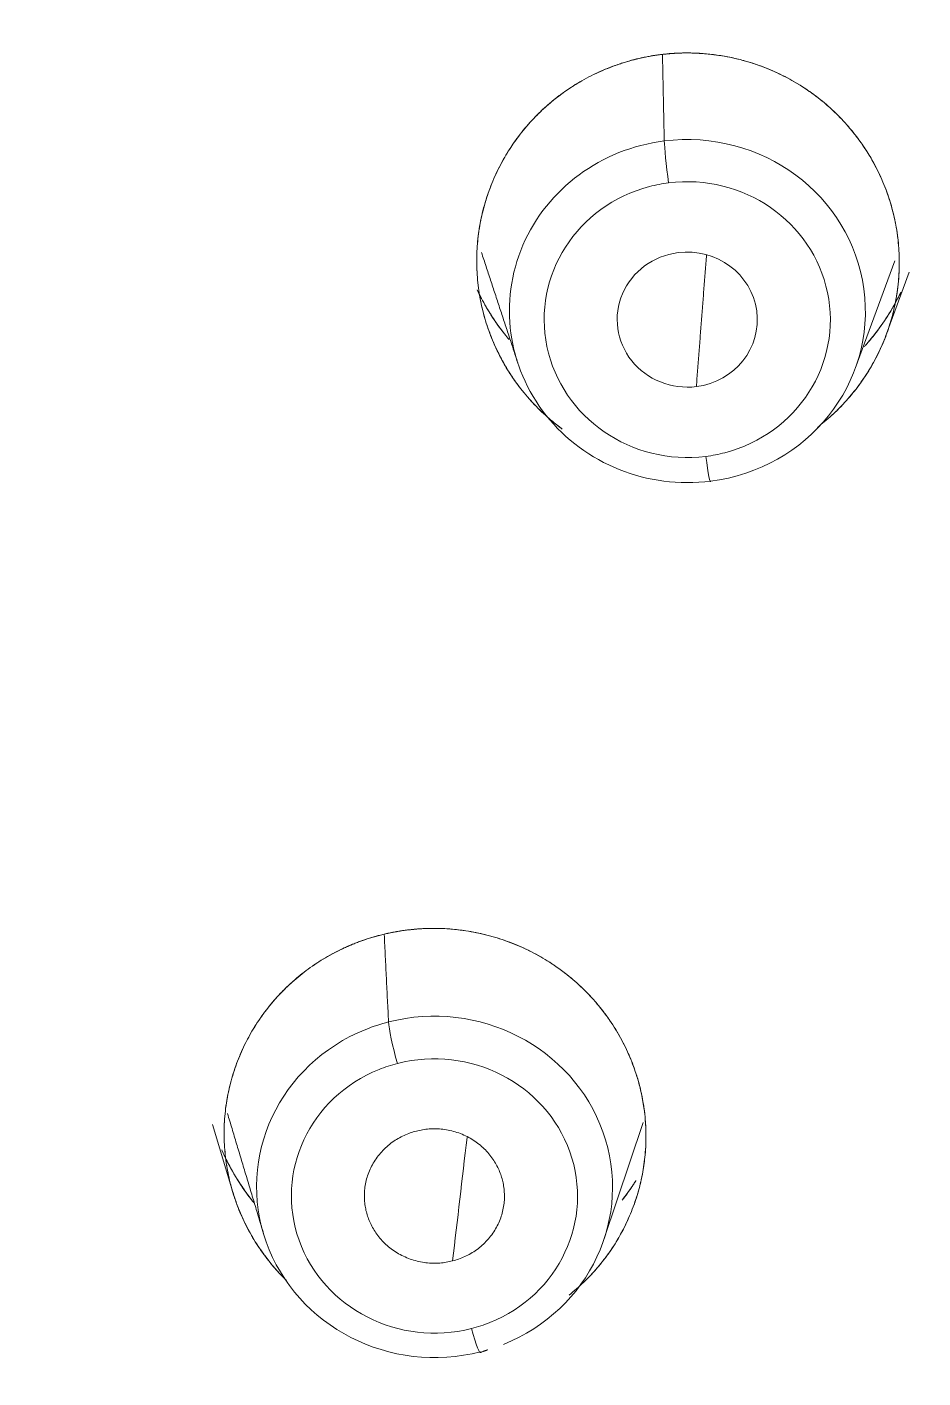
# Model space of a CAD drawing. Extents: x 6453 to 7582, y 0 to 827.
# Drawn here: x 6950.23 to 6957.9, y 513.7 to 525.26 of the extents above; entities that cross this region are included whole.
import ezdxf

# ---------------------------------------------------------------- set-up
doc = ezdxf.new("R2010")
doc.units = 0
doc.header["$LTSCALE"] = 30
doc.header["$MEASUREMENT"] = 0
doc.linetypes.add('HIDDEN2', pattern=[4.7625, 3.175, -1.5875])
doc.layers.add('1', color=7, linetype='CONTINUOUS')
doc.layers.add('2', color=1, linetype='HIDDEN2')

msp = doc.modelspace()

# ---------------------------------------------------------------- linework, layer by layer
at = {"layer": '1', "color": 7, "linetype": 'Continuous', "lineweight": 18}
for p, q in [((6957.324, 522.337), (6957.663, 523.259)), ((6957.593, 522.635), (6957.787, 523.161)), ((6957.593, 522.635), (6957.787, 523.161)), ((6951.82, 515.865), (6951.994, 515.287)), ((6951.82, 515.865), (6951.994, 515.287)), ((6955.173, 514.882), (6955.508, 515.882)), ((6955.436, 515.195), (6955.443, 515.215))]:
    msp.add_line(p, q, dxfattribs=at)
for centre, major_axis, ratio, start_param, end_param in [((6959.952, 496.519), (-59.628, 0), 0.953717, 3.141593, 6.283185), ((6959.952, 496.519), (-59.628, 0), 0.953717, 3.141593, 6.274276), ((6955.887, 522.829), (-1.524, 0.026), 0.963541, 1.718023, 4.859615), ((6955.887, 522.829), (-1.524, 0.026), 0.963541, 4.859615, 8.001208), ((6955.886, 522.756), (-0.6, 0.01), 0.963541, 4.859615, 8.001208), ((6955.886, 522.756), (-0.6, 0.01), 0.963541, 1.718023, 4.859615), ((6953.722, 515.331), (-1.524, 0.024), 0.958641, 1.983282, 4.989365), ((6953.722, 515.331), (-1.524, 0.024), 0.958641, 5.124874, 8.130958)]:
    msp.add_ellipse(centre, major_axis=major_axis, ratio=ratio, start_param=start_param, end_param=end_param, dxfattribs=at)
at = {"layer": '1', "color": 7, "linetype": 'Continuous', "lineweight": 13}
for centre, major_axis, ratio, start_param, end_param in [((6955.728, 524.007), (-0.037, 0.298), 0.03925, 0.356179, 1.838867), ((6955.886, 522.756), (-1.225, 0.021), 0.963541, 1.853572, 4.859615), ((6955.886, 522.756), (-1.225, 0.021), 0.963541, 4.995165, 8.001208), ((6955.886, 522.756), (-1.225, 0.021), 0.963541, 4.859615, 4.995165), ((6955.886, 522.756), (-1.225, 0.021), 0.963541, 1.718023, 1.853572), ((6956.047, 521.665), (0.037, -0.298), 0.03925, 4.98046, 6.463148), ((6953.722, 515.331), (-1.524, 0.024), 0.958641, 4.989365, 5.124874), ((6953.405, 516.473), (-0.074, 0.291), 0.077828, 0.364494, 1.848974), ((6953.721, 515.253), (-1.225, 0.019), 0.958641, 1.983282, 4.989365), ((6953.721, 515.253), (-1.225, 0.019), 0.958641, 5.124874, 8.130958), ((6953.721, 515.253), (-1.225, 0.019), 0.958641, 4.989365, 5.124874), ((6953.721, 515.253), (-1.225, 0.019), 0.958641, 1.847772, 1.983282), ((6954.039, 514.204), (0.074, -0.291), 0.077828, 4.990566, 6.475046)]:
    msp.add_ellipse(centre, major_axis=major_axis, ratio=ratio, start_param=start_param, end_param=end_param, dxfattribs=at)
at = {"layer": '1', "color": 7, "linetype": 'Continuous', "lineweight": 18}
for points, knots in [([(6962.419, 439.668), (6962.999, 439.691), (6964.676, 439.78), (6967.443, 440.04), (6970.703, 440.52), (6973.93, 441.172), (6977.115, 441.992), (6980.248, 442.979), (6983.318, 444.129), (6986.318, 445.439), (6989.237, 446.905), (6992.067, 448.523), (6994.799, 450.287), (6997.425, 452.192), (6999.937, 454.232), (7002.327, 456.402), (7004.588, 458.694), (7006.713, 461.101), (7008.695, 463.617), (7010.529, 466.233), (7012.208, 468.942), (7013.729, 471.735), (7015.085, 474.604), (7016.274, 477.54), (7017.291, 480.534), (7018.133, 483.576), (7018.799, 486.659), (7019.284, 489.772), (7019.59, 492.905), (7019.713, 496.05), (7019.655, 499.196), (7019.414, 502.335), (7018.993, 505.456), (7018.391, 508.55), (7017.612, 511.608), (7016.657, 514.62), (7015.53, 517.578), (7014.233, 520.471), (7012.77, 523.292), (7011.147, 526.031), (7009.368, 528.681), (7007.439, 531.234), (7005.364, 533.681), (7003.152, 536.015), (7000.807, 538.229), (6998.339, 540.316), (6995.753, 542.27), (6993.058, 544.085), (6990.263, 545.755), (6987.375, 547.276), (6984.403, 548.643), (6981.357, 549.85), (6978.245, 550.896), (6975.078, 551.776), (6971.865, 552.489), (6968.616, 553.031), (6965.34, 553.401), (6962.047, 553.598), (6958.749, 553.622), (6955.453, 553.471), (6952.172, 553.148), (6948.914, 552.652), (6945.69, 551.986), (6942.51, 551.151), (6939.382, 550.149), (6936.317, 548.985), (6933.324, 547.661), (6930.413, 546.181), (6927.591, 544.551), (6924.868, 542.774), (6922.252, 540.857), (6919.75, 538.805), (6917.371, 536.624), (6915.122, 534.322), (6913.01, 531.904), (6911.04, 529.379), (6909.22, 526.755), (6907.554, 524.038), (6906.048, 521.238), (6904.706, 518.363), (6903.532, 515.422), (6902.531, 512.423), (6901.704, 509.377), (6901.055, 506.291), (6900.585, 503.176), (6900.295, 500.041), (6900.188, 496.896), (6900.263, 493.75), (6900.519, 490.612), (6900.956, 487.493), (6901.573, 484.402), (6902.368, 481.348), (6903.339, 478.34), (6904.481, 475.388), (6905.793, 472.5), (6907.27, 469.686), (6908.907, 466.954), (6910.699, 464.313), (6912.642, 461.769), (6914.729, 459.332), (6916.953, 457.008), (6919.309, 454.805), (6921.788, 452.73), (6924.384, 450.788), (6927.088, 448.985), (6929.892, 447.328), (6932.788, 445.82), (6935.766, 444.468), (6938.818, 443.274), (6941.935, 442.243), (6945.107, 441.377), (6948.323, 440.68), (6951.575, 440.153), (6954.634, 439.822), (6956.606, 439.702), (6957.484, 439.668)], [0, 0, 0, 0, 0.004702, 0.013606, 0.022511, 0.031416, 0.040321, 0.049226, 0.058131, 0.067035, 0.07594, 0.084844, 0.093748, 0.102652, 0.111556, 0.120459, 0.129362, 0.138265, 0.147168, 0.15607, 0.164972, 0.173874, 0.182775, 0.191676, 0.200577, 0.209478, 0.218378, 0.227279, 0.236179, 0.245079, 0.253978, 0.262878, 0.271778, 0.280678, 0.289578, 0.298478, 0.307379, 0.316279, 0.32518, 0.334081, 0.342982, 0.351884, 0.360785, 0.369687, 0.37859, 0.387493, 0.396396, 0.405299, 0.414202, 0.423106, 0.43201, 0.440914, 0.449818, 0.458723, 0.467628, 0.476532, 0.485437, 0.494342, 0.503247, 0.512152, 0.521057, 0.529962, 0.538867, 0.547772, 0.556677, 0.565582, 0.574486, 0.583391, 0.592295, 0.601199, 0.610103, 0.619007, 0.62791, 0.636813, 0.645716, 0.654619, 0.663521, 0.672423, 0.681325, 0.690226, 0.699127, 0.708028, 0.716929, 0.725829, 0.734729, 0.743629, 0.752529, 0.761429, 0.770329, 0.779229, 0.788129, 0.797029, 0.805929, 0.814829, 0.82373, 0.832631, 0.841532, 0.850433, 0.859334, 0.868236, 0.877138, 0.886041, 0.894944, 0.903847, 0.91275, 0.921653, 0.930557, 0.939461, 0.948365, 0.95727, 0.966174, 0.975079, 0.983983, 0.992888, 1, 1, 1, 1]), ([(6995.778, 451.033), (6996.33, 451.416), (6997.748, 452.443), (6999.935, 454.234), (7002.327, 456.401), (7004.588, 458.694), (7006.713, 461.101), (7008.695, 463.617), (7010.529, 466.233), (7012.208, 468.942), (7013.729, 471.735), (7015.085, 474.604), (7016.274, 477.54), (7017.291, 480.534), (7018.133, 483.576), (7018.799, 486.659), (7019.284, 489.772), (7019.59, 492.905), (7019.713, 496.05), (7019.655, 499.196), (7019.414, 502.335), (7018.993, 505.456), (7018.391, 508.55), (7017.612, 511.608), (7016.657, 514.62), (7015.53, 517.578), (7014.233, 520.471), (7012.77, 523.292), (7011.147, 526.031), (7009.368, 528.681), (7007.439, 531.234), (7005.364, 533.681), (7003.152, 536.015), (7000.807, 538.229), (6998.339, 540.316), (6995.753, 542.27), (6993.058, 544.085), (6990.263, 545.755), (6987.375, 547.276), (6984.403, 548.643), (6981.357, 549.85), (6978.245, 550.896), (6975.078, 551.776), (6971.865, 552.489), (6968.616, 553.031), (6965.34, 553.401), (6962.047, 553.598), (6958.749, 553.622), (6955.453, 553.471), (6952.172, 553.148), (6948.914, 552.652), (6945.69, 551.986), (6942.51, 551.151), (6939.382, 550.149), (6936.317, 548.985), (6933.324, 547.661), (6930.413, 546.181), (6927.591, 544.551), (6924.868, 542.774), (6922.252, 540.857), (6919.75, 538.805), (6917.371, 536.624), (6915.122, 534.322), (6913.01, 531.904), (6911.04, 529.379), (6909.22, 526.755), (6907.554, 524.038), (6906.048, 521.238), (6904.706, 518.363), (6903.532, 515.422), (6902.531, 512.423), (6901.704, 509.377), (6901.055, 506.291), (6900.585, 503.176), (6900.295, 500.041), (6900.188, 496.896), (6900.263, 493.75), (6900.519, 490.612), (6900.956, 487.493), (6901.573, 484.402), (6902.368, 481.348), (6903.339, 478.34), (6904.481, 475.388), (6905.793, 472.5), (6907.27, 469.686), (6908.907, 466.954), (6910.699, 464.313), (6912.642, 461.769), (6914.729, 459.332), (6916.954, 457.009), (6919.307, 454.804), (6921.793, 452.736), (6923.685, 451.284), (6924.774, 450.56), (6924.962, 450.437)], [0, 0, 0, 0, 0.006833, 0.017845, 0.028856, 0.039868, 0.050878, 0.061889, 0.072899, 0.083908, 0.094918, 0.105926, 0.116935, 0.127943, 0.138951, 0.149959, 0.160966, 0.171973, 0.18298, 0.193987, 0.204994, 0.216001, 0.227008, 0.238016, 0.249023, 0.26003, 0.271038, 0.282046, 0.293055, 0.304063, 0.315072, 0.326082, 0.337091, 0.348102, 0.359112, 0.370123, 0.381134, 0.392146, 0.403157, 0.414169, 0.425182, 0.436194, 0.447207, 0.45822, 0.469233, 0.480246, 0.491259, 0.502272, 0.513286, 0.524299, 0.535313, 0.546326, 0.557339, 0.568352, 0.579365, 0.590378, 0.601391, 0.612403, 0.623416, 0.634428, 0.645439, 0.656451, 0.667462, 0.678472, 0.689483, 0.700493, 0.711502, 0.722512, 0.73352, 0.744529, 0.755537, 0.766545, 0.777553, 0.78856, 0.799567, 0.810574, 0.821581, 0.832588, 0.843595, 0.854602, 0.865609, 0.876617, 0.887624, 0.898632, 0.90964, 0.920649, 0.931657, 0.942666, 0.953676, 0.964686, 0.975696, 0.986706, 0.997717, 1, 1, 1, 1]), ([(6954.816, 521.819), (6954.813, 521.821), (6954.763, 521.858), (6954.669, 521.935), (6954.544, 522.06), (6954.432, 522.197), (6954.334, 522.343), (6954.251, 522.498), (6954.184, 522.662), (6954.132, 522.831), (6954.098, 523.005), (6954.082, 523.183), (6954.083, 523.361), (6954.103, 523.539), (6954.14, 523.713), (6954.194, 523.882), (6954.265, 524.044), (6954.351, 524.199), (6954.452, 524.344), (6954.567, 524.478), (6954.695, 524.6), (6954.834, 524.709), (6954.958, 524.788), (6955.063, 524.844), (6955.143, 524.882), (6955.225, 524.916), (6955.293, 524.941), (6955.347, 524.958), (6955.385, 524.969), (6955.423, 524.98), (6955.462, 524.99), (6955.501, 524.998), (6955.539, 525.006), (6955.578, 525.013), (6955.618, 525.02), (6955.644, 525.023), (6955.657, 525.025)], [0, 0, 0, 0, 0.002168, 0.043657, 0.085079, 0.126133, 0.167464, 0.208663, 0.250203, 0.291909, 0.333707, 0.375579, 0.41788, 0.45991, 0.501977, 0.543688, 0.585531, 0.626989, 0.668586, 0.709964, 0.751298, 0.792591, 0.833904, 0.854612, 0.875299, 0.896007, 0.91678, 0.926067, 0.935336, 0.94459, 0.953832, 0.963066, 0.972296, 0.981526, 0.990759, 1, 1, 1, 1]), ([(6954.816, 521.819), (6954.813, 521.821), (6954.763, 521.858), (6954.669, 521.935), (6954.544, 522.06), (6954.432, 522.197), (6954.334, 522.343), (6954.251, 522.498), (6954.184, 522.662), (6954.132, 522.831), (6954.098, 523.005), (6954.082, 523.183), (6954.083, 523.361), (6954.103, 523.539), (6954.14, 523.713), (6954.194, 523.882), (6954.265, 524.044), (6954.351, 524.199), (6954.452, 524.344), (6954.567, 524.478), (6954.695, 524.6), (6954.834, 524.709), (6954.958, 524.788), (6955.063, 524.844), (6955.143, 524.882), (6955.225, 524.916), (6955.293, 524.941), (6955.347, 524.958), (6955.385, 524.969), (6955.423, 524.98), (6955.462, 524.99), (6955.501, 524.998), (6955.539, 525.006), (6955.578, 525.013), (6955.618, 525.02), (6955.644, 525.023), (6955.657, 525.025)], [0, 0, 0, 0, 0.002168, 0.043657, 0.085079, 0.126133, 0.167464, 0.208663, 0.250203, 0.291909, 0.333707, 0.375579, 0.41788, 0.45991, 0.501977, 0.543688, 0.585531, 0.626989, 0.668586, 0.709964, 0.751298, 0.792591, 0.833904, 0.854612, 0.875299, 0.896007, 0.91678, 0.926067, 0.935336, 0.94459, 0.953832, 0.963066, 0.972296, 0.981526, 0.990759, 1, 1, 1, 1]), ([(6955.657, 525.025), (6955.65, 525.024), (6955.635, 525.022), (6955.614, 525.019), (6955.592, 525.016), (6955.571, 525.012), (6955.549, 525.008), (6955.528, 525.004), (6955.506, 524.999), (6955.484, 524.995), (6955.463, 524.99), (6955.441, 524.984), (6955.42, 524.979), (6955.399, 524.973), (6955.377, 524.967), (6955.356, 524.961), (6955.334, 524.954), (6955.292, 524.94), (6955.228, 524.918), (6955.145, 524.883), (6955.064, 524.845), (6954.961, 524.79), (6954.84, 524.713), (6954.702, 524.606), (6954.572, 524.483), (6954.459, 524.352), (6954.362, 524.215), (6954.276, 524.067), (6954.2, 523.898), (6954.14, 523.717), (6954.102, 523.537), (6954.087, 523.395), (6954.083, 523.28), (6954.084, 523.161), (6954.097, 523.015), (6954.13, 522.839), (6954.184, 522.657), (6954.257, 522.487), (6954.344, 522.328), (6954.441, 522.185), (6954.559, 522.044), (6954.682, 521.925), (6954.769, 521.854), (6954.813, 521.821), (6954.816, 521.819)], [0, 0, 0, 0, 0.005063, 0.010136, 0.015218, 0.020309, 0.02541, 0.03052, 0.035639, 0.040768, 0.045906, 0.051054, 0.056211, 0.061377, 0.066553, 0.071738, 0.076932, 0.082136, 0.103115, 0.124097, 0.145082, 0.16607, 0.205295, 0.245873, 0.288262, 0.331359, 0.367251, 0.406561, 0.451778, 0.497937, 0.541386, 0.582021, 0.598872, 0.622958, 0.666195, 0.702024, 0.749682, 0.80036, 0.832402, 0.877426, 0.921609, 0.960995, 0.997667, 1, 1, 1, 1]), ([(6955.657, 525.025), (6955.65, 525.024), (6955.635, 525.022), (6955.614, 525.019), (6955.592, 525.016), (6955.571, 525.012), (6955.549, 525.008), (6955.528, 525.004), (6955.506, 524.999), (6955.484, 524.995), (6955.463, 524.99), (6955.441, 524.984), (6955.42, 524.979), (6955.399, 524.973), (6955.377, 524.967), (6955.356, 524.961), (6955.334, 524.954), (6955.292, 524.94), (6955.228, 524.918), (6955.145, 524.883), (6955.064, 524.845), (6954.961, 524.79), (6954.84, 524.713), (6954.702, 524.606), (6954.572, 524.483), (6954.459, 524.352), (6954.362, 524.215), (6954.276, 524.067), (6954.2, 523.898), (6954.14, 523.717), (6954.102, 523.537), (6954.087, 523.395), (6954.083, 523.28), (6954.084, 523.161), (6954.097, 523.015), (6954.13, 522.839), (6954.184, 522.657), (6954.257, 522.487), (6954.344, 522.328), (6954.441, 522.185), (6954.559, 522.044), (6954.682, 521.925), (6954.769, 521.854), (6954.813, 521.821), (6954.816, 521.819)], [0, 0, 0, 0, 0.005063, 0.010136, 0.015218, 0.020309, 0.02541, 0.03052, 0.035639, 0.040768, 0.045906, 0.051054, 0.056211, 0.061377, 0.066553, 0.071738, 0.076932, 0.082136, 0.103115, 0.124097, 0.145082, 0.16607, 0.205295, 0.245873, 0.288262, 0.331359, 0.367251, 0.406561, 0.451778, 0.497937, 0.541386, 0.582021, 0.598872, 0.622958, 0.666195, 0.702024, 0.749682, 0.80036, 0.832402, 0.877426, 0.921609, 0.960995, 0.997667, 1, 1, 1, 1]), ([(6955.657, 525.025), (6955.664, 525.026), (6955.679, 525.027), (6955.7, 525.03), (6955.722, 525.032), (6955.743, 525.034), (6955.765, 525.035), (6955.786, 525.036), (6955.808, 525.037), (6955.829, 525.038), (6955.851, 525.039), (6955.872, 525.039), (6955.894, 525.039), (6955.916, 525.039), (6955.937, 525.038), (6955.959, 525.038), (6955.981, 525.037), (6956.002, 525.035), (6956.047, 525.032), (6956.115, 525.025), (6956.206, 525.011), (6956.296, 524.993), (6956.414, 524.963), (6956.558, 524.914), (6956.724, 524.839), (6956.881, 524.748), (6957.027, 524.643), (6957.162, 524.524), (6957.284, 524.392), (6957.392, 524.25), (6957.486, 524.097), (6957.564, 523.935), (6957.626, 523.766), (6957.67, 523.591), (6957.697, 523.414), (6957.705, 523.236), (6957.695, 523.06), (6957.668, 522.887), (6957.625, 522.72), (6957.567, 522.56), (6957.494, 522.407), (6957.407, 522.262), (6957.307, 522.126), (6957.207, 522.015), (6957.14, 521.951), (6957.112, 521.926)], [0, 0, 0, 0, 0.004715, 0.009426, 0.014133, 0.018839, 0.023542, 0.028243, 0.032944, 0.037644, 0.042345, 0.047046, 0.051749, 0.056454, 0.061161, 0.065871, 0.070585, 0.075304, 0.080027, 0.100009, 0.119954, 0.139908, 0.159915, 0.199728, 0.239512, 0.278917, 0.318294, 0.357495, 0.396655, 0.436079, 0.475262, 0.514933, 0.554634, 0.594662, 0.634189, 0.673399, 0.712617, 0.751098, 0.789282, 0.826805, 0.86426, 0.901449, 0.938484, 0.975687, 1, 1, 1, 1]), ([(6957, 521.833), (6957.02, 521.849), (6957.085, 521.9), (6957.19, 521.996), (6957.302, 522.121), (6957.399, 522.252), (6957.486, 522.392), (6957.563, 522.549), (6957.621, 522.708), (6957.666, 522.878), (6957.696, 523.061), (6957.703, 523.216), (6957.7, 523.335), (6957.695, 523.401), (6957.688, 523.465), (6957.679, 523.53), (6957.665, 523.606), (6957.645, 523.689), (6957.615, 523.796), (6957.565, 523.932), (6957.495, 524.079), (6957.42, 524.206), (6957.347, 524.31), (6957.258, 524.421), (6957.152, 524.532), (6957.021, 524.647), (6956.875, 524.752), (6956.715, 524.843), (6956.551, 524.916), (6956.401, 524.967), (6956.264, 525.001), (6956.142, 525.022), (6956.019, 525.035), (6955.923, 525.039), (6955.855, 525.039), (6955.815, 525.038), (6955.775, 525.036), (6955.736, 525.033), (6955.696, 525.029), (6955.67, 525.026), (6955.657, 525.025)], [0, 0, 0, 0, 0.016085, 0.053107, 0.090568, 0.123073, 0.157701, 0.196055, 0.23514, 0.266188, 0.309427, 0.354092, 0.366225, 0.385428, 0.396802, 0.407632, 0.427927, 0.446277, 0.462549, 0.499029, 0.539463, 0.566553, 0.593557, 0.620476, 0.656916, 0.691582, 0.731415, 0.770754, 0.808463, 0.845055, 0.871238, 0.897397, 0.923531, 0.949641, 0.958111, 0.966551, 0.97496, 0.983338, 0.991684, 1, 1, 1, 1]), ([(6955.657, 525.025), (6955.664, 525.026), (6955.679, 525.027), (6955.7, 525.03), (6955.722, 525.032), (6955.743, 525.034), (6955.765, 525.035), (6955.786, 525.036), (6955.808, 525.037), (6955.829, 525.038), (6955.851, 525.039), (6955.872, 525.039), (6955.894, 525.039), (6955.916, 525.039), (6955.937, 525.038), (6955.959, 525.038), (6955.981, 525.037), (6956.002, 525.035), (6956.047, 525.032), (6956.115, 525.025), (6956.206, 525.011), (6956.296, 524.993), (6956.414, 524.963), (6956.558, 524.914), (6956.724, 524.839), (6956.881, 524.748), (6957.027, 524.643), (6957.162, 524.524), (6957.284, 524.392), (6957.392, 524.25), (6957.486, 524.097), (6957.564, 523.935), (6957.626, 523.766), (6957.67, 523.591), (6957.697, 523.414), (6957.705, 523.236), (6957.695, 523.06), (6957.668, 522.887), (6957.625, 522.72), (6957.567, 522.56), (6957.494, 522.407), (6957.407, 522.262), (6957.307, 522.126), (6957.207, 522.015), (6957.14, 521.951), (6957.112, 521.926)], [0, 0, 0, 0, 0.004715, 0.009426, 0.014133, 0.018839, 0.023542, 0.028243, 0.032944, 0.037644, 0.042345, 0.047046, 0.051749, 0.056454, 0.061161, 0.065871, 0.070585, 0.075304, 0.080027, 0.100009, 0.119954, 0.139908, 0.159915, 0.199728, 0.239512, 0.278917, 0.318294, 0.357495, 0.396655, 0.436079, 0.475262, 0.514933, 0.554634, 0.594662, 0.634189, 0.673399, 0.712617, 0.751098, 0.789282, 0.826805, 0.86426, 0.901449, 0.938484, 0.975687, 1, 1, 1, 1]), ([(6957, 521.833), (6957.02, 521.849), (6957.085, 521.9), (6957.19, 521.996), (6957.302, 522.121), (6957.399, 522.252), (6957.486, 522.392), (6957.563, 522.549), (6957.621, 522.708), (6957.666, 522.878), (6957.696, 523.061), (6957.703, 523.216), (6957.7, 523.335), (6957.695, 523.401), (6957.688, 523.465), (6957.679, 523.53), (6957.665, 523.606), (6957.645, 523.689), (6957.615, 523.796), (6957.565, 523.932), (6957.495, 524.079), (6957.42, 524.206), (6957.347, 524.31), (6957.258, 524.421), (6957.152, 524.532), (6957.021, 524.647), (6956.875, 524.752), (6956.715, 524.843), (6956.551, 524.916), (6956.401, 524.967), (6956.264, 525.001), (6956.142, 525.022), (6956.019, 525.035), (6955.923, 525.039), (6955.855, 525.039), (6955.815, 525.038), (6955.775, 525.036), (6955.736, 525.033), (6955.696, 525.029), (6955.67, 525.026), (6955.657, 525.025)], [0, 0, 0, 0, 0.016085, 0.053107, 0.090568, 0.123073, 0.157701, 0.196055, 0.23514, 0.266188, 0.309427, 0.354092, 0.366225, 0.385428, 0.396802, 0.407632, 0.427927, 0.446277, 0.462549, 0.499029, 0.539463, 0.566553, 0.593557, 0.620476, 0.656916, 0.691582, 0.731415, 0.770754, 0.808463, 0.845055, 0.871238, 0.897397, 0.923531, 0.949641, 0.958111, 0.966551, 0.97496, 0.983338, 0.991684, 1, 1, 1, 1]), ([(6954.088, 523.01), (6954.095, 522.994), (6954.131, 522.921), (6954.202, 522.795), (6954.28, 522.685), (6954.323, 522.63), (6954.328, 522.624)], [0, 0, 0, 0, 0.114608, 0.53637, 0.950998, 1, 1, 1, 1]), ([(6954.088, 523.01), (6954.095, 522.994), (6954.131, 522.921), (6954.202, 522.795), (6954.28, 522.685), (6954.323, 522.63), (6954.328, 522.624)], [0, 0, 0, 0, 0.114608, 0.53637, 0.950998, 1, 1, 1, 1]), ([(6954.36, 522.585), (6954.348, 522.6), (6954.292, 522.668), (6954.21, 522.784), (6954.137, 522.909), (6954.102, 522.979), (6954.092, 523)], [0, 0, 0, 0, 0.120769, 0.528846, 0.858254, 1, 1, 1, 1]), ([(6954.36, 522.585), (6954.348, 522.6), (6954.292, 522.668), (6954.21, 522.784), (6954.138, 522.908), (6954.104, 522.976), (6954.095, 522.995)], [0, 0, 0, 0, 0.122165, 0.534958, 0.868173, 1, 1, 1, 1]), ([(6957.685, 522.931), (6957.684, 522.93), (6957.655, 522.873), (6957.59, 522.764), (6957.503, 522.644), (6957.45, 522.579), (6957.435, 522.562)], [0, 0, 0, 0, 0.004007, 0.434107, 0.853604, 1, 1, 1, 1]), ([(6957.474, 522.609), (6957.515, 522.66), (6957.592, 522.765), (6957.668, 522.896), (6957.706, 522.973), (6957.716, 522.992)], [0, 0, 0, 0, 0.430574, 0.860003, 1, 1, 1, 1]), ([(6957.677, 522.916), (6957.663, 522.889), (6957.633, 522.837), (6957.602, 522.787), (6957.586, 522.762)], [0, 0, 0, 0, 0.508483, 1, 1, 1, 1]), ([(6957.594, 522.775), (6957.611, 522.801), (6957.637, 522.843), (6957.661, 522.886), (6957.67, 522.902)], [0, 0, 0, 0, 0.645289, 1, 1, 1, 1]), ([(6957.4, 522.523), (6957.406, 522.529), (6957.436, 522.562), (6957.465, 522.597), (6957.488, 522.626)], [0, 0, 0, 0, 0.182442, 1, 1, 1, 1]), ([(6957.488, 522.626), (6957.469, 522.602), (6957.444, 522.572), (6957.418, 522.542), (6957.412, 522.535)], [0, 0, 0, 0, 0.765314, 1, 1, 1, 1]), ([(6952.423, 514.56), (6952.384, 514.6), (6952.309, 514.684), (6952.208, 514.823), (6952.119, 514.974), (6952.044, 515.134), (6951.987, 515.3), (6951.946, 515.473), (6951.923, 515.649), (6951.917, 515.826), (6951.93, 516.002), (6951.961, 516.176), (6952.009, 516.345), (6952.074, 516.508), (6952.155, 516.664), (6952.251, 516.811), (6952.361, 516.947), (6952.485, 517.072), (6952.598, 517.166), (6952.693, 517.234), (6952.768, 517.282), (6952.845, 517.326), (6952.909, 517.358), (6952.96, 517.382), (6952.997, 517.398), (6953.033, 517.413), (6953.07, 517.428), (6953.107, 517.441), (6953.145, 517.454), (6953.183, 517.466), (6953.221, 517.477), (6953.246, 517.484), (6953.259, 517.487)], [0, 0, 0, 0, 0.044316, 0.091417, 0.138961, 0.18669, 0.234611, 0.282631, 0.331235, 0.379503, 0.42786, 0.475756, 0.523868, 0.571478, 0.619301, 0.666822, 0.714317, 0.761726, 0.809183, 0.83296, 0.85672, 0.880511, 0.904378, 0.91505, 0.9257, 0.936333, 0.946953, 0.957564, 0.96817, 0.978775, 0.989384, 1, 1, 1, 1]), ([(6952.423, 514.56), (6952.384, 514.6), (6952.309, 514.684), (6952.208, 514.823), (6952.119, 514.974), (6952.044, 515.134), (6951.987, 515.3), (6951.946, 515.473), (6951.923, 515.649), (6951.917, 515.826), (6951.93, 516.002), (6951.961, 516.176), (6952.009, 516.345), (6952.074, 516.508), (6952.155, 516.664), (6952.251, 516.811), (6952.361, 516.947), (6952.485, 517.072), (6952.598, 517.166), (6952.693, 517.234), (6952.768, 517.282), (6952.845, 517.326), (6952.909, 517.358), (6952.96, 517.382), (6952.997, 517.398), (6953.033, 517.413), (6953.07, 517.428), (6953.107, 517.441), (6953.145, 517.454), (6953.183, 517.466), (6953.221, 517.477), (6953.246, 517.484), (6953.259, 517.487)], [0, 0, 0, 0, 0.044316, 0.091417, 0.138961, 0.18669, 0.234611, 0.282631, 0.331235, 0.379503, 0.42786, 0.475756, 0.523868, 0.571478, 0.619301, 0.666822, 0.714317, 0.761726, 0.809183, 0.83296, 0.85672, 0.880511, 0.904378, 0.91505, 0.9257, 0.936333, 0.946953, 0.957564, 0.96817, 0.978775, 0.989384, 1, 1, 1, 1]), ([(6953.259, 517.487), (6953.252, 517.485), (6953.238, 517.481), (6953.217, 517.476), (6953.196, 517.47), (6953.175, 517.463), (6953.154, 517.457), (6953.134, 517.45), (6953.113, 517.443), (6953.092, 517.436), (6953.071, 517.428), (6953.051, 517.42), (6953.03, 517.412), (6953.01, 517.404), (6952.989, 517.395), (6952.969, 517.386), (6952.949, 517.377), (6952.908, 517.358), (6952.848, 517.327), (6952.77, 517.283), (6952.694, 517.235), (6952.6, 517.168), (6952.49, 517.077), (6952.368, 516.954), (6952.255, 516.816), (6952.161, 516.673), (6952.083, 516.525), (6952.017, 516.369), (6951.965, 516.193), (6951.93, 516.007), (6951.917, 515.824), (6951.922, 515.686), (6951.932, 515.575), (6951.945, 515.49), (6951.964, 515.394), (6951.987, 515.307), (6952.015, 515.22), (6952.064, 515.089), (6952.138, 514.936), (6952.233, 514.788), (6952.328, 514.662), (6952.4, 514.583), (6952.449, 514.534), (6952.453, 514.531)], [0, 0, 0, 0, 0.005752, 0.011515, 0.017289, 0.023073, 0.028868, 0.034674, 0.04049, 0.046317, 0.052154, 0.058002, 0.063861, 0.06973, 0.07561, 0.081501, 0.087402, 0.093314, 0.117148, 0.140983, 0.164819, 0.188656, 0.233203, 0.279287, 0.327436, 0.376383, 0.417208, 0.461878, 0.51325, 0.565649, 0.615008, 0.66118, 0.677491, 0.705283, 0.730158, 0.756742, 0.778222, 0.804036, 0.869474, 0.914639, 0.944876, 0.995718, 1, 1, 1, 1]), ([(6953.259, 517.487), (6953.252, 517.485), (6953.238, 517.481), (6953.217, 517.476), (6953.196, 517.47), (6953.175, 517.463), (6953.154, 517.457), (6953.134, 517.45), (6953.113, 517.443), (6953.092, 517.436), (6953.071, 517.428), (6953.051, 517.42), (6953.03, 517.412), (6953.01, 517.404), (6952.989, 517.395), (6952.969, 517.386), (6952.949, 517.377), (6952.908, 517.358), (6952.848, 517.327), (6952.77, 517.283), (6952.694, 517.235), (6952.6, 517.168), (6952.49, 517.077), (6952.368, 516.954), (6952.255, 516.816), (6952.161, 516.673), (6952.083, 516.525), (6952.017, 516.369), (6951.965, 516.193), (6951.93, 516.007), (6951.917, 515.824), (6951.922, 515.686), (6951.932, 515.575), (6951.945, 515.49), (6951.964, 515.394), (6951.987, 515.307), (6952.015, 515.22), (6952.064, 515.089), (6952.138, 514.936), (6952.233, 514.788), (6952.328, 514.662), (6952.4, 514.583), (6952.449, 514.534), (6952.453, 514.531)], [0, 0, 0, 0, 0.005752, 0.011515, 0.017289, 0.023073, 0.028868, 0.034674, 0.04049, 0.046317, 0.052154, 0.058002, 0.063861, 0.06973, 0.07561, 0.081501, 0.087402, 0.093314, 0.117148, 0.140983, 0.164819, 0.188656, 0.233203, 0.279287, 0.327436, 0.376383, 0.417208, 0.461878, 0.51325, 0.565649, 0.615008, 0.66118, 0.677491, 0.705283, 0.730158, 0.756742, 0.778222, 0.804036, 0.869474, 0.914639, 0.944876, 0.995718, 1, 1, 1, 1]), ([(6953.259, 517.487), (6953.266, 517.489), (6953.28, 517.492), (6953.301, 517.497), (6953.323, 517.502), (6953.344, 517.506), (6953.365, 517.511), (6953.386, 517.515), (6953.408, 517.518), (6953.429, 517.522), (6953.45, 517.525), (6953.472, 517.528), (6953.493, 517.531), (6953.515, 517.533), (6953.536, 517.536), (6953.558, 517.537), (6953.58, 517.539), (6953.601, 517.541), (6953.647, 517.543), (6953.715, 517.545), (6953.807, 517.543), (6953.899, 517.536), (6954.02, 517.52), (6954.17, 517.49), (6954.345, 517.436), (6954.513, 517.366), (6954.671, 517.28), (6954.82, 517.179), (6954.958, 517.065), (6955.084, 516.938), (6955.197, 516.798), (6955.295, 516.648), (6955.378, 516.487), (6955.444, 516.32), (6955.492, 516.149), (6955.523, 515.975), (6955.535, 515.801), (6955.53, 515.629), (6955.508, 515.461), (6955.471, 515.297), (6955.418, 515.139), (6955.351, 514.988), (6955.27, 514.843), (6955.175, 514.707), (6955.096, 514.614), (6955.051, 514.566), (6955.043, 514.559)], [0, 0, 0, 0, 0.004651, 0.009299, 0.013943, 0.018585, 0.023225, 0.027864, 0.032502, 0.03714, 0.041778, 0.046416, 0.051056, 0.055698, 0.060343, 0.06499, 0.069641, 0.074296, 0.078956, 0.098649, 0.118303, 0.137962, 0.157668, 0.196854, 0.235992, 0.274746, 0.313446, 0.351986, 0.390454, 0.429241, 0.467719, 0.506766, 0.545836, 0.585257, 0.624075, 0.662491, 0.70086, 0.738408, 0.775621, 0.812147, 0.848555, 0.884731, 0.920734, 0.956926, 0.993064, 1, 1, 1, 1]), ([(6953.259, 517.487), (6953.266, 517.489), (6953.28, 517.492), (6953.301, 517.497), (6953.323, 517.502), (6953.344, 517.506), (6953.365, 517.511), (6953.386, 517.515), (6953.408, 517.518), (6953.429, 517.522), (6953.45, 517.525), (6953.472, 517.528), (6953.493, 517.531), (6953.515, 517.533), (6953.536, 517.536), (6953.558, 517.537), (6953.58, 517.539), (6953.601, 517.541), (6953.647, 517.543), (6953.715, 517.545), (6953.807, 517.543), (6953.899, 517.536), (6954.02, 517.52), (6954.17, 517.49), (6954.345, 517.436), (6954.513, 517.366), (6954.671, 517.28), (6954.82, 517.179), (6954.958, 517.065), (6955.084, 516.938), (6955.197, 516.798), (6955.295, 516.648), (6955.378, 516.487), (6955.444, 516.32), (6955.492, 516.149), (6955.523, 515.975), (6955.535, 515.801), (6955.53, 515.629), (6955.508, 515.461), (6955.471, 515.297), (6955.418, 515.139), (6955.351, 514.988), (6955.27, 514.843), (6955.175, 514.707), (6955.096, 514.614), (6955.051, 514.566), (6955.043, 514.559)], [0, 0, 0, 0, 0.004651, 0.009299, 0.013943, 0.018585, 0.023225, 0.027864, 0.032502, 0.03714, 0.041778, 0.046416, 0.051056, 0.055698, 0.060343, 0.06499, 0.069641, 0.074296, 0.078956, 0.098649, 0.118303, 0.137962, 0.157668, 0.196854, 0.235992, 0.274746, 0.313446, 0.351986, 0.390454, 0.429241, 0.467719, 0.506766, 0.545836, 0.585257, 0.624075, 0.662491, 0.70086, 0.738408, 0.775621, 0.812147, 0.848555, 0.884731, 0.920734, 0.956926, 0.993064, 1, 1, 1, 1]), ([(6954.875, 514.405), (6954.897, 514.423), (6954.96, 514.476), (6955.061, 514.573), (6955.171, 514.702), (6955.266, 514.837), (6955.345, 514.977), (6955.412, 515.124), (6955.468, 515.286), (6955.506, 515.448), (6955.529, 515.62), (6955.536, 515.803), (6955.521, 515.986), (6955.496, 516.12), (6955.476, 516.204), (6955.457, 516.272), (6955.433, 516.347), (6955.403, 516.423), (6955.361, 516.519), (6955.297, 516.645), (6955.208, 516.781), (6955.117, 516.897), (6955.032, 516.991), (6954.93, 517.089), (6954.81, 517.186), (6954.665, 517.284), (6954.506, 517.369), (6954.335, 517.44), (6954.163, 517.492), (6954.026, 517.519), (6953.926, 517.532), (6953.86, 517.539), (6953.795, 517.543), (6953.737, 517.544), (6953.686, 517.544), (6953.642, 517.543), (6953.599, 517.541), (6953.555, 517.537), (6953.512, 517.533), (6953.469, 517.528), (6953.427, 517.522), (6953.384, 517.514), (6953.342, 517.506), (6953.301, 517.497), (6953.273, 517.49), (6953.259, 517.487)], [0, 0, 0, 0, 0.017207, 0.051332, 0.086731, 0.122553, 0.153662, 0.186797, 0.223455, 0.260832, 0.291023, 0.332073, 0.375407, 0.40524, 0.417617, 0.429037, 0.44946, 0.466458, 0.479831, 0.515108, 0.554273, 0.580336, 0.606353, 0.632322, 0.667599, 0.7013, 0.739797, 0.777844, 0.814327, 0.849749, 0.863044, 0.876359, 0.889693, 0.903047, 0.911983, 0.920894, 0.929781, 0.938644, 0.947482, 0.956296, 0.965085, 0.97385, 0.982591, 0.991308, 1, 1, 1, 1]), ([(6954.875, 514.405), (6954.897, 514.423), (6954.96, 514.476), (6955.061, 514.573), (6955.171, 514.702), (6955.266, 514.837), (6955.345, 514.977), (6955.412, 515.124), (6955.468, 515.286), (6955.506, 515.448), (6955.529, 515.62), (6955.536, 515.803), (6955.521, 515.986), (6955.496, 516.12), (6955.476, 516.204), (6955.457, 516.272), (6955.433, 516.347), (6955.403, 516.423), (6955.361, 516.519), (6955.297, 516.645), (6955.208, 516.781), (6955.117, 516.897), (6955.032, 516.991), (6954.93, 517.089), (6954.81, 517.186), (6954.665, 517.284), (6954.506, 517.369), (6954.335, 517.44), (6954.163, 517.492), (6954.026, 517.519), (6953.926, 517.532), (6953.86, 517.539), (6953.795, 517.543), (6953.737, 517.544), (6953.686, 517.544), (6953.642, 517.543), (6953.599, 517.541), (6953.555, 517.537), (6953.512, 517.533), (6953.469, 517.528), (6953.427, 517.522), (6953.384, 517.514), (6953.342, 517.506), (6953.301, 517.497), (6953.273, 517.49), (6953.259, 517.487)], [0, 0, 0, 0, 0.017207, 0.051332, 0.086731, 0.122553, 0.153662, 0.186797, 0.223455, 0.260832, 0.291023, 0.332073, 0.375407, 0.40524, 0.417617, 0.429037, 0.44946, 0.466458, 0.479831, 0.515108, 0.554273, 0.580336, 0.606353, 0.632322, 0.667599, 0.7013, 0.739797, 0.777844, 0.814327, 0.849749, 0.863044, 0.876359, 0.889693, 0.903047, 0.911983, 0.920894, 0.929781, 0.938644, 0.947482, 0.956296, 0.965085, 0.97385, 0.982591, 0.991308, 1, 1, 1, 1]), ([(6951.899, 515.649), (6951.9, 515.646), (6951.928, 515.584), (6951.987, 515.466), (6952.075, 515.327), (6952.135, 515.247), (6952.157, 515.218)], [0, 0, 0, 0, 0.017687, 0.405717, 0.785305, 1, 1, 1, 1]), ([(6951.912, 515.62), (6951.914, 515.616), (6951.941, 515.556), (6952, 515.443), (6952.086, 515.312), (6952.143, 515.236), (6952.164, 515.21)], [0, 0, 0, 0, 0.027188, 0.410903, 0.794783, 1, 1, 1, 1]), ([(6952.176, 515.195), (6952.152, 515.224), (6952.085, 515.311), (6952.003, 515.439), (6951.95, 515.541), (6951.931, 515.58)], [0, 0, 0, 0, 0.243757, 0.719716, 1, 1, 1, 1]), ([(6952.173, 515.198), (6952.149, 515.228), (6952.086, 515.311), (6952.013, 515.423), (6951.968, 515.507), (6951.954, 515.534)], [0, 0, 0, 0, 0.28282, 0.774998, 1, 1, 1, 1]), ([(6955.329, 515.217), (6955.331, 515.22), (6955.372, 515.273), (6955.411, 515.33), (6955.446, 515.385), (6955.446, 515.386)], [0, 0, 0, 0, 0.051933, 0.987826, 1, 1, 1, 1]), ([(6955.446, 515.386), (6955.438, 515.372), (6955.414, 515.334), (6955.375, 515.277), (6955.344, 515.235), (6955.329, 515.217)], [0, 0, 0, 0, 0.234648, 0.657793, 1, 1, 1, 1]), ([(6955.329, 515.217), (6955.331, 515.22), (6955.372, 515.273), (6955.411, 515.33), (6955.446, 515.385), (6955.446, 515.386)], [0, 0, 0, 0, 0.051933, 0.987826, 1, 1, 1, 1]), ([(6955.446, 515.386), (6955.438, 515.372), (6955.414, 515.334), (6955.383, 515.289), (6955.361, 515.259), (6955.355, 515.251)], [0, 0, 0, 0, 0.296997, 0.832579, 1, 1, 1, 1])]:
    msp.add_open_spline(points, degree=3, knots=knots, dxfattribs=at)
for points, weights, knots in [([(7019.58, 496.519), (7019.58, 553.388), (6959.952, 553.388), (6900.323, 553.388), (6900.323, 496.519)], [1, 0.707106781187, 1, 0.707106781187, 1], [0, 0, 0, 0.5, 0.5, 1, 1, 1]), ([(7019.58, 496.519), (7019.58, 553.388), (6959.952, 553.388), (6900.852, 553.388), (6900.326, 497.026)], [1, 0.707106781187, 1, 0.708948655878, 0.996339416072], [0, 0, 0, 0.501577, 0.501577, 1, 1, 1]), ([(6953.876, 514.697), (6953.297, 514.549), (6953.141, 515.105), (6952.986, 515.661), (6953.566, 515.809)], [1, 0.707106781186, 1, 0.707106781186, 1], [0, 0, 0, 0.5, 0.5, 1, 1, 1]), ([(6953.566, 515.809), (6954.145, 515.957), (6954.3, 515.401), (6954.456, 514.845), (6953.876, 514.697)], [1, 0.707106781187, 1, 0.707106781187, 1], [0, 0, 0, 0.5, 0.5, 1, 1, 1])]:
    msp.add_rational_spline(points, weights, degree=2, knots=knots, dxfattribs=at)
at = {"layer": '1', "color": 7, "linetype": 'Continuous', "lineweight": 13}
for points, degree in [([(6955.689, 524.285), (6955.674, 525.025)], 1), ([(6955.964, 522.183), (6956.051, 523.31)], 1), ([(6953.328, 516.743), (6953.291, 517.492)], 1), ([(6954, 515.753), (6953.959, 515.401), (6953.918, 515.049), (6953.876, 514.697)], 3)]:
    msp.add_open_spline(points, degree=degree, dxfattribs=at)
at = {"layer": '1', "color": 7, "linetype": 'Continuous', "lineweight": 18}
for points in [[(6954.124, 523.33), (6954.435, 522.386)], [(6951.949, 515.958), (6952.258, 514.93)], [(6954.114, 513.913), (6954.179, 513.937)]]:
    msp.add_open_spline(points, degree=1, dxfattribs=at)
at = {"layer": '2', "color": 7, "linetype": 'Continuous', "lineweight": 18}
msp.add_ellipse((6959.952, 496.914), major_axis=(-59.996, 0), ratio=0.953717, start_param=4.712389, end_param=6.214512, dxfattribs=at)
msp.add_ellipse((6959.952, 496.914), major_axis=(-59.996, 0), ratio=0.953717, start_param=4.712389, end_param=6.214512, dxfattribs=at)
msp.add_open_spline([(6959.952, 554.617), (6958.817, 554.617), (6957.225, 554.574), (6954.873, 554.419), (6952.866, 554.228), (6950.479, 553.909), (6947.981, 553.475), (6945.381, 552.909), (6942.72, 552.206), (6940.027, 551.363), (6937.323, 550.377), (6934.628, 549.247), (6931.958, 547.974), (6929.329, 546.557), (6926.752, 545), (6924.241, 543.305), (6921.806, 541.476), (6919.458, 539.515), (6917.207, 537.429), (6915.062, 535.221), (6913.03, 532.897), (6911.115, 530.458), (6909.326, 527.907), (6907.673, 525.253), (6906.164, 522.51), (6904.808, 519.685), (6903.609, 516.787), (6902.572, 513.825), (6901.702, 510.808), (6900.999, 507.744), (6900.635, 505.566), (6900.47, 504.417), (6900.454, 504.306)], degree=3, knots=[0, 0, 0, 0, 0.03946, 0.05546, 0.082036, 0.109665, 0.13934, 0.170353, 0.202419, 0.23531, 0.268863, 0.302957, 0.337499, 0.372418, 0.407657, 0.44317, 0.47892, 0.514876, 0.551012, 0.587307, 0.623741, 0.660339, 0.697303, 0.734401, 0.77158, 0.808831, 0.846149, 0.883526, 0.920958, 0.958442, 0.995976, 1, 1, 1, 1], dxfattribs=at)
msp.add_open_spline([(6959.952, 554.617), (6958.817, 554.617), (6957.225, 554.574), (6954.873, 554.419), (6952.866, 554.228), (6950.479, 553.909), (6947.981, 553.475), (6945.381, 552.909), (6942.72, 552.206), (6940.027, 551.363), (6937.323, 550.377), (6934.628, 549.247), (6931.958, 547.974), (6929.329, 546.557), (6926.752, 545), (6924.241, 543.305), (6921.806, 541.476), (6919.458, 539.515), (6917.207, 537.429), (6915.062, 535.221), (6913.03, 532.897), (6911.115, 530.458), (6909.326, 527.907), (6907.673, 525.253), (6906.164, 522.51), (6904.808, 519.685), (6903.609, 516.787), (6902.572, 513.825), (6901.702, 510.808), (6900.999, 507.744), (6900.635, 505.566), (6900.47, 504.417), (6900.454, 504.306)], degree=3, knots=[0, 0, 0, 0, 0.03946, 0.05546, 0.082036, 0.109665, 0.13934, 0.170353, 0.202419, 0.23531, 0.268863, 0.302957, 0.337499, 0.372418, 0.407657, 0.44317, 0.47892, 0.514876, 0.551012, 0.587307, 0.623741, 0.660339, 0.697303, 0.734401, 0.77158, 0.808831, 0.846149, 0.883526, 0.920958, 0.958442, 0.995976, 1, 1, 1, 1], dxfattribs=at)
for points, weights, knots in [([(7019.501, 500.826), (7016.991, 534.77), (6984.455, 548.738), (6983.009, 549.359), (6981.53, 549.906), (6927.32, 569.95), (6904.88, 518.796), (6901.202, 510.411), (6900.444, 501.351)], [0.925008169637, 0.825553196241, 1, 0.999647191397, 1, 0.716378052159, 1, 0.939059780537, 0.904307311186], [0, 0, 0, 0.343999, 0.343999, 0.358407, 0.358407, 0.886526, 0.886526, 1, 1, 1]), ([(6981.53, 549.906), (6927.32, 569.95), (6904.88, 518.796), (6901.688, 511.52), (6900.691, 503.69)], [1, 0.716378052159, 1, 0.946687935418, 0.913417875706], [0, 0, 0, 0.841773, 0.841773, 1, 1, 1])]:
    msp.add_rational_spline(points, weights, degree=2, knots=knots, dxfattribs=at)

doc.saveas('drawing.dxf')
